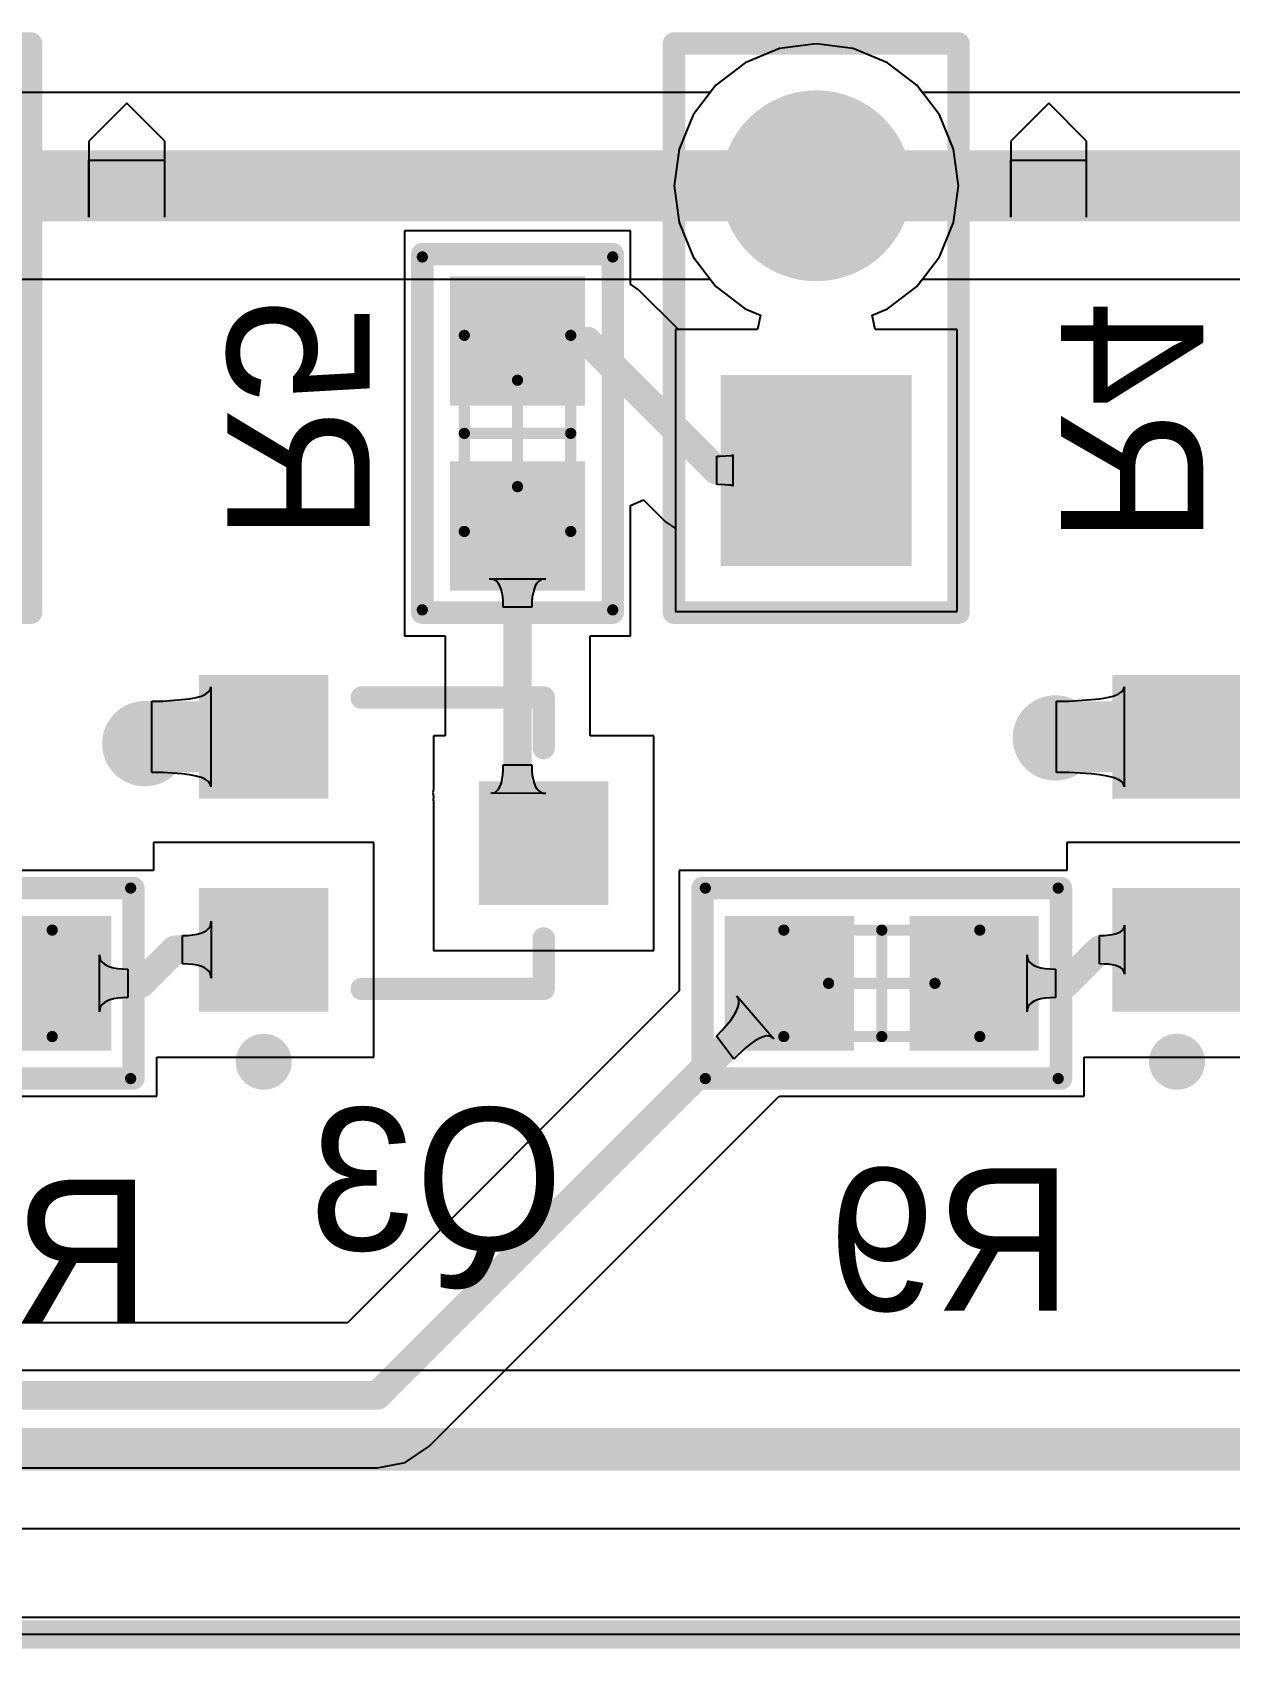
# Model space of a CAD drawing. Extents: x 8 to 204, y 9 to 177.
# Drawn here: x 164.22 to 174.91, y 17.65 to 32.08 of the extents above; entities that cross this region are included whole.
import ezdxf

# ---------------------------------------------------------------- set-up
doc = ezdxf.new("R2010")
doc.units = 0
doc.layers.get('0').update_dxf_attribs({"linetype": 'CONTINUOUS'})
for name, color, linetype in [('BOTTOMLAYER', 5, 'CONTINUOUS'), ('BOTTOMOVERLAY', 54, 'CONTINUOUS'), ('BOTTOMPASTE', 16, 'CONTINUOUS'), ('BOTTOMSOLDER', 6, 'CONTINUOUS'), ('MECHANICAL13', 56, 'CONTINUOUS'), ('MECHANICAL15', 56, 'CONTINUOUS'), ('MECHANICAL3', 76, 'CONTINUOUS'), ('MULTILAYER', 9, 'CONTINUOUS'), ('PADHOLELAYER', 156, 'CONTINUOUS'), ('TOPLAYER', 1, 'CONTINUOUS'), ('TOPSOLDER', 216, 'CONTINUOUS'), ('VIAHOLELAYER', 16, 'CONTINUOUS')]:
    doc.layers.add(name, color=color, linetype=linetype)

# ---------------------------------------------------------------- blocks, each defined once
blk = doc.blocks.new('0603___MONTAGEM_M_QUINA_03')
at = {"layer": 'BOTTOMLAYER'}
for points in [[(-1.3, 0.5), (-1.3, -0.5), (-0.35, 0.5), (-0.35, -0.5)], [(0.35, 0.5), (0.35, -0.5), (1.3, 0.5), (1.3, -0.5)]]:
    blk.add_solid(points, dxfattribs=at)
at = {"layer": 'BOTTOMOVERLAY', "const_width": 0.2}
for points in [[(-1.6, 0.85), (-1.6, -0.85)], [(1.6, 0.85), (-1.6, 0.85)], [(1.6, 0.85), (1.6, -0.85)], [(1.6, -0.85), (-1.6, -0.85)]]:
    blk.add_lwpolyline(points, dxfattribs=at)
at = {"layer": 'BOTTOMOVERLAY', "const_width": 0.1}
for points in [[(-1.65, 0.85, 1), (-1.55, 0.85, 1)], [(-1.65, 0.85, 1), (-1.55, 0.85, 1)], [(1.55, 0.85, 1), (1.65, 0.85, 1)], [(1.55, 0.85, 1), (1.65, 0.85, 1)], [(-1.65, -0.85, 1), (-1.55, -0.85, 1)], [(-1.65, -0.85, 1), (-1.55, -0.85, 1)], [(1.55, -0.85, 1), (1.65, -0.85, 1)], [(1.55, -0.85, 1), (1.65, -0.85, 1)]]:
    blk.add_lwpolyline(points, format="xyb", close=True, dxfattribs=at)
at = {"layer": 'BOTTOMPASTE'}
for points in [[(-1.3, 0.5), (-1.3, -0.5), (-0.35, 0.5), (-0.35, -0.5)], [(0.35, 0.5), (0.35, -0.5), (1.3, 0.5), (1.3, -0.5)]]:
    blk.add_solid(points, dxfattribs=at)
at = {"layer": 'BOTTOMSOLDER'}
for points in [[(-1.402, 0.602), (-1.402, -0.602), (-0.248, 0.602), (-0.248, -0.602)], [(0.248, 0.602), (0.248, -0.602), (1.402, 0.602), (1.402, -0.602)]]:
    blk.add_solid(points, dxfattribs=at)
at = {"layer": 'MECHANICAL13', "const_width": 0.1}
for points in [[(-0.875, 0.475), (-0.875, -0.475)], [(0.875, 0.475), (-0.875, 0.475)], [(0.875, 0.475), (0.875, -0.475)], [(0.875, -0.475), (-0.875, -0.475)]]:
    blk.add_lwpolyline(points, dxfattribs=at)
at = {"layer": 'MECHANICAL13', "const_width": 0.05}
for points in [[(-0.9, 0.475, 1), (-0.85, 0.475, 1)], [(-0.9, 0.475, 1), (-0.85, 0.475, 1)], [(0.85, 0.475, 1), (0.9, 0.475, 1)], [(0.85, 0.475, 1), (0.9, 0.475, 1)], [(-0.9, -0.475, 1), (-0.85, -0.475, 1)], [(-0.9, -0.475, 1), (-0.85, -0.475, 1)], [(0.85, -0.475, 1), (0.9, -0.475, 1)], [(0.85, -0.475, 1), (0.9, -0.475, 1)]]:
    blk.add_lwpolyline(points, format="xyb", close=True, dxfattribs=at)
at = {"layer": 'MECHANICAL15', "const_width": 0.1}
for points in [[(-1.575, 0.85), (-1.575, -0.85)], [(1.575, 0.85), (-1.575, 0.85)], [(1.575, 0.85), (1.575, -0.85)], [(0, 0.475), (0, -0.475)], [(0.475, 0), (-0.475, 0)], [(1.575, -0.85), (-1.575, -0.85)]]:
    blk.add_lwpolyline(points, dxfattribs=at)
at = {"layer": 'MECHANICAL15', "const_width": 0.05}
for points in [[(-1.6, 0.85, 1), (-1.55, 0.85, 1)], [(-1.6, 0.85, 1), (-1.55, 0.85, 1)], [(1.55, 0.85, 1), (1.6, 0.85, 1)], [(1.55, 0.85, 1), (1.6, 0.85, 1)], [(-0.025, 0.475, 1), (0.025, 0.475, 1)], [(-0.5, 0, 1), (-0.45, 0, 1)], [(0.45, 0, 1), (0.5, 0, 1)], [(-0.025, -0.475, 1), (0.025, -0.475, 1)], [(-1.6, -0.85, 1), (-1.55, -0.85, 1)], [(-1.6, -0.85, 1), (-1.55, -0.85, 1)], [(1.55, -0.85, 1), (1.6, -0.85, 1)], [(1.55, -0.85, 1), (1.6, -0.85, 1)]]:
    blk.add_lwpolyline(points, format="xyb", close=True, dxfattribs=at)
blk = doc.blocks.new('0603___MONTAGEM_M_QUINA_04')
at = {"layer": 'BOTTOMLAYER'}
for points in [[(-1.3, 0.5), (-1.3, -0.5), (-0.35, 0.5), (-0.35, -0.5)], [(0.35, 0.5), (0.35, -0.5), (1.3, 0.5), (1.3, -0.5)]]:
    blk.add_solid(points, dxfattribs=at)
at = {"layer": 'BOTTOMOVERLAY', "const_width": 0.2}
for points in [[(-1.6, 0.85), (-1.6, -0.85)], [(1.6, 0.85), (-1.6, 0.85)], [(1.6, 0.85), (1.6, -0.85)], [(1.6, -0.85), (-1.6, -0.85)]]:
    blk.add_lwpolyline(points, dxfattribs=at)
at = {"layer": 'BOTTOMOVERLAY', "const_width": 0.1}
for points in [[(-1.65, 0.85, 1), (-1.55, 0.85, 1)], [(-1.65, 0.85, 1), (-1.55, 0.85, 1)], [(1.55, 0.85, 1), (1.65, 0.85, 1)], [(1.55, 0.85, 1), (1.65, 0.85, 1)], [(-1.65, -0.85, 1), (-1.55, -0.85, 1)], [(-1.65, -0.85, 1), (-1.55, -0.85, 1)], [(1.55, -0.85, 1), (1.65, -0.85, 1)], [(1.55, -0.85, 1), (1.65, -0.85, 1)]]:
    blk.add_lwpolyline(points, format="xyb", close=True, dxfattribs=at)
at = {"layer": 'BOTTOMPASTE'}
for points in [[(-1.3, 0.5), (-1.3, -0.5), (-0.35, 0.5), (-0.35, -0.5)], [(0.35, 0.5), (0.35, -0.5), (1.3, 0.5), (1.3, -0.5)]]:
    blk.add_solid(points, dxfattribs=at)
at = {"layer": 'BOTTOMSOLDER'}
for points in [[(-1.402, 0.602), (-1.402, -0.602), (-0.248, 0.602), (-0.248, -0.602)], [(0.248, 0.602), (0.248, -0.602), (1.402, 0.602), (1.402, -0.602)]]:
    blk.add_solid(points, dxfattribs=at)
at = {"layer": 'MECHANICAL13', "const_width": 0.1}
for points in [[(-0.875, 0.475), (-0.875, -0.475)], [(0.875, 0.475), (-0.875, 0.475)], [(0.875, 0.475), (0.875, -0.475)], [(0.875, -0.475), (-0.875, -0.475)]]:
    blk.add_lwpolyline(points, dxfattribs=at)
at = {"layer": 'MECHANICAL13', "const_width": 0.05}
for points in [[(-0.9, 0.475, 1), (-0.85, 0.475, 1)], [(-0.9, 0.475, 1), (-0.85, 0.475, 1)], [(0.85, 0.475, 1), (0.9, 0.475, 1)], [(0.85, 0.475, 1), (0.9, 0.475, 1)], [(-0.9, -0.475, 1), (-0.85, -0.475, 1)], [(-0.9, -0.475, 1), (-0.85, -0.475, 1)], [(0.85, -0.475, 1), (0.9, -0.475, 1)], [(0.85, -0.475, 1), (0.9, -0.475, 1)]]:
    blk.add_lwpolyline(points, format="xyb", close=True, dxfattribs=at)
at = {"layer": 'MECHANICAL15', "const_width": 0.1}
for points in [[(-1.575, 0.85), (-1.575, -0.85)], [(1.575, 0.85), (-1.575, 0.85)], [(1.575, 0.85), (1.575, -0.85)], [(0, 0.475), (0, -0.475)], [(0.475, 0), (-0.475, 0)], [(1.575, -0.85), (-1.575, -0.85)]]:
    blk.add_lwpolyline(points, dxfattribs=at)
at = {"layer": 'MECHANICAL15', "const_width": 0.05}
for points in [[(-1.6, 0.85, 1), (-1.55, 0.85, 1)], [(-1.6, 0.85, 1), (-1.55, 0.85, 1)], [(1.55, 0.85, 1), (1.6, 0.85, 1)], [(1.55, 0.85, 1), (1.6, 0.85, 1)], [(-0.025, 0.475, 1), (0.025, 0.475, 1)], [(-0.5, 0, 1), (-0.45, 0, 1)], [(0.45, 0, 1), (0.5, 0, 1)], [(-0.025, -0.475, 1), (0.025, -0.475, 1)], [(-1.6, -0.85, 1), (-1.55, -0.85, 1)], [(-1.6, -0.85, 1), (-1.55, -0.85, 1)], [(1.55, -0.85, 1), (1.6, -0.85, 1)], [(1.55, -0.85, 1), (1.6, -0.85, 1)]]:
    blk.add_lwpolyline(points, format="xyb", close=True, dxfattribs=at)
blk = doc.blocks.new('0603___MONTAGEM_M_QUINA_08')
at = {"layer": 'BOTTOMLAYER'}
for points in [[(-1.3, 0.5), (-1.3, -0.5), (-0.35, 0.5), (-0.35, -0.5)], [(0.35, 0.5), (0.35, -0.5), (1.3, 0.5), (1.3, -0.5)]]:
    blk.add_solid(points, dxfattribs=at)
at = {"layer": 'BOTTOMOVERLAY', "const_width": 0.2}
for points in [[(-1.6, 0.85), (-1.6, -0.85)], [(-1.6, 0.85), (1.6, 0.85)], [(1.6, 0.85), (1.6, -0.85)], [(-1.6, -0.85), (1.6, -0.85)]]:
    blk.add_lwpolyline(points, dxfattribs=at)
at = {"layer": 'BOTTOMOVERLAY', "const_width": 0.1}
for points in [[(-1.65, 0.85, 1), (-1.55, 0.85, 1)], [(-1.65, 0.85, 1), (-1.55, 0.85, 1)], [(1.55, 0.85, 1), (1.65, 0.85, 1)], [(1.55, 0.85, 1), (1.65, 0.85, 1)], [(-1.65, -0.85, 1), (-1.55, -0.85, 1)], [(-1.65, -0.85, 1), (-1.55, -0.85, 1)], [(1.55, -0.85, 1), (1.65, -0.85, 1)], [(1.55, -0.85, 1), (1.65, -0.85, 1)]]:
    blk.add_lwpolyline(points, format="xyb", close=True, dxfattribs=at)
at = {"layer": 'BOTTOMPASTE'}
for points in [[(-1.3, 0.5), (-1.3, -0.5), (-0.35, 0.5), (-0.35, -0.5)], [(0.35, 0.5), (0.35, -0.5), (1.3, 0.5), (1.3, -0.5)]]:
    blk.add_solid(points, dxfattribs=at)
at = {"layer": 'BOTTOMSOLDER'}
for points in [[(-1.402, 0.602), (-1.402, -0.602), (-0.248, 0.602), (-0.248, -0.602)], [(0.248, 0.602), (0.248, -0.602), (1.402, 0.602), (1.402, -0.602)]]:
    blk.add_solid(points, dxfattribs=at)
at = {"layer": 'MECHANICAL13', "const_width": 0.1}
for points in [[(-0.875, 0.475), (-0.875, -0.475)], [(-0.875, 0.475), (0.875, 0.475)], [(0.875, 0.475), (0.875, -0.475)], [(-0.875, -0.475), (0.875, -0.475)]]:
    blk.add_lwpolyline(points, dxfattribs=at)
at = {"layer": 'MECHANICAL13', "const_width": 0.05}
for points in [[(-0.9, 0.475, 1), (-0.85, 0.475, 1)], [(-0.9, 0.475, 1), (-0.85, 0.475, 1)], [(0.85, 0.475, 1), (0.9, 0.475, 1)], [(0.85, 0.475, 1), (0.9, 0.475, 1)], [(-0.9, -0.475, 1), (-0.85, -0.475, 1)], [(-0.9, -0.475, 1), (-0.85, -0.475, 1)], [(0.85, -0.475, 1), (0.9, -0.475, 1)], [(0.85, -0.475, 1), (0.9, -0.475, 1)]]:
    blk.add_lwpolyline(points, format="xyb", close=True, dxfattribs=at)
at = {"layer": 'MECHANICAL15', "const_width": 0.1}
for points in [[(-1.575, 0.85), (-1.575, -0.85)], [(-1.575, 0.85), (1.575, 0.85)], [(1.575, 0.85), (1.575, -0.85)], [(0, 0.475), (0, -0.475)], [(-0.475, 0), (0.475, 0)], [(-1.575, -0.85), (1.575, -0.85)]]:
    blk.add_lwpolyline(points, dxfattribs=at)
at = {"layer": 'MECHANICAL15', "const_width": 0.05}
for points in [[(-1.6, 0.85, 1), (-1.55, 0.85, 1)], [(-1.6, 0.85, 1), (-1.55, 0.85, 1)], [(1.55, 0.85, 1), (1.6, 0.85, 1)], [(1.55, 0.85, 1), (1.6, 0.85, 1)], [(-0.025, 0.475, 1), (0.025, 0.475, 1)], [(-0.5, 0, 1), (-0.45, 0, 1)], [(0.45, 0, 1), (0.5, 0, 1)], [(-0.025, -0.475, 1), (0.025, -0.475, 1)], [(-1.6, -0.85, 1), (-1.55, -0.85, 1)], [(-1.6, -0.85, 1), (-1.55, -0.85, 1)], [(1.55, -0.85, 1), (1.6, -0.85, 1)], [(1.55, -0.85, 1), (1.6, -0.85, 1)]]:
    blk.add_lwpolyline(points, format="xyb", close=True, dxfattribs=at)
blk = doc.blocks.new('SOT_23B_B_192')
at = {"layer": 'BOTTOMLAYER'}
for points in [[(-1.4, 0.775), (-0.5, 0.775), (-1.4, 1.725), (-0.5, 1.725)], [(0.5, 0.775), (1.4, 0.775), (0.5, 1.725), (1.4, 1.725)], [(-0.45, -1.725), (0.45, -1.725), (-0.45, -0.775), (0.45, -0.775)]]:
    blk.add_solid(points, dxfattribs=at)
at = {"layer": 'BOTTOMOVERLAY'}
for points, const_width in [([(-1.825, 1.25, 1), (-2.075, 1.25, 1)], 0.25), ([(-2.138, 1.25, 1), (-2.013, 1.25, 1)], 0.125), ([(-1.887, 1.25, 1), (-1.763, 1.25, 1)], 0.125), ([(-1.35, 0.375, 1), (-1.25, 0.375, 1)], 0.1), ([(1.25, 0.375, 1), (1.35, 0.375, 1)], 0.1), ([(-1.35, -1.25, 1), (-1.25, -1.25, 1)], 0.1), ([(-1.35, -1.25, 1), (-1.25, -1.25, 1)], 0.1), ([(-0.9, -1.25, 1), (-0.8, -1.25, 1)], 0.1), ([(0.8, -1.25, 1), (0.9, -1.25, 1)], 0.1), ([(1.25, -1.25, 1), (1.35, -1.25, 1)], 0.1), ([(1.25, -1.25, 1), (1.35, -1.25, 1)], 0.1)]:
    blk.add_lwpolyline(points, format="xyb", close=True, dxfattribs=dict(at, const_width=const_width))
at = {"layer": 'BOTTOMOVERLAY', "const_width": 0.2}
for points in [[(-1.3, 0.375), (-1.3, -1.25)], [(1.3, 0.375), (1.3, -1.25)], [(-1.3, -1.25), (-0.85, -1.25)], [(0.85, -1.25), (1.3, -1.25)]]:
    blk.add_lwpolyline(points, dxfattribs=at)
at = {"layer": 'BOTTOMPASTE'}
for points in [[(-1.4, 0.775), (-0.5, 0.775), (-1.4, 1.725), (-0.5, 1.725)], [(0.5, 0.775), (1.4, 0.775), (0.5, 1.725), (1.4, 1.725)], [(-0.45, -1.725), (0.45, -1.725), (-0.45, -0.775), (0.45, -0.775)]]:
    blk.add_solid(points, dxfattribs=at)
at = {"layer": 'BOTTOMSOLDER'}
for points in [[(-1.502, 0.673), (-0.398, 0.673), (-1.502, 1.827), (-0.398, 1.827)], [(0.398, 0.673), (1.502, 0.673), (0.398, 1.827), (1.502, 1.827)], [(-0.552, -1.827), (0.552, -1.827), (-0.552, -0.673), (0.552, -0.673)]]:
    blk.add_solid(points, dxfattribs=at)
blk = doc.blocks.new('SOT_23B_B_193')
at = {"layer": 'BOTTOMLAYER'}
for points in [[(-1.4, 0.775), (-0.5, 0.775), (-1.4, 1.725), (-0.5, 1.725)], [(0.5, 0.775), (1.4, 0.775), (0.5, 1.725), (1.4, 1.725)], [(-0.45, -1.725), (0.45, -1.725), (-0.45, -0.775), (0.45, -0.775)]]:
    blk.add_solid(points, dxfattribs=at)
at = {"layer": 'BOTTOMOVERLAY'}
for points, const_width in [([(-1.825, 1.25, 1), (-2.075, 1.25, 1)], 0.25), ([(-2.138, 1.25, 1), (-2.013, 1.25, 1)], 0.125), ([(-1.887, 1.25, 1), (-1.763, 1.25, 1)], 0.125), ([(-1.35, 0.375, 1), (-1.25, 0.375, 1)], 0.1), ([(1.25, 0.375, 1), (1.35, 0.375, 1)], 0.1), ([(-1.35, -1.25, 1), (-1.25, -1.25, 1)], 0.1), ([(-1.35, -1.25, 1), (-1.25, -1.25, 1)], 0.1), ([(-0.9, -1.25, 1), (-0.8, -1.25, 1)], 0.1), ([(0.8, -1.25, 1), (0.9, -1.25, 1)], 0.1), ([(1.25, -1.25, 1), (1.35, -1.25, 1)], 0.1), ([(1.25, -1.25, 1), (1.35, -1.25, 1)], 0.1)]:
    blk.add_lwpolyline(points, format="xyb", close=True, dxfattribs=dict(at, const_width=const_width))
at = {"layer": 'BOTTOMOVERLAY', "const_width": 0.2}
for points in [[(-1.3, 0.375), (-1.3, -1.25)], [(1.3, 0.375), (1.3, -1.25)], [(-1.3, -1.25), (-0.85, -1.25)], [(0.85, -1.25), (1.3, -1.25)]]:
    blk.add_lwpolyline(points, dxfattribs=at)
at = {"layer": 'BOTTOMPASTE'}
for points in [[(-1.4, 0.775), (-0.5, 0.775), (-1.4, 1.725), (-0.5, 1.725)], [(0.5, 0.775), (1.4, 0.775), (0.5, 1.725), (1.4, 1.725)], [(-0.45, -1.725), (0.45, -1.725), (-0.45, -0.775), (0.45, -0.775)]]:
    blk.add_solid(points, dxfattribs=at)
at = {"layer": 'BOTTOMSOLDER'}
for points in [[(-1.502, 0.673), (-0.398, 0.673), (-1.502, 1.827), (-0.398, 1.827)], [(0.398, 0.673), (1.502, 0.673), (0.398, 1.827), (1.502, 1.827)], [(-0.552, -1.827), (0.552, -1.827), (-0.552, -0.673), (0.552, -0.673)]]:
    blk.add_solid(points, dxfattribs=at)
blk = doc.blocks.new('HDR1X2_B_208')
at = {"layer": 'BOTTOMLAYER', "const_width": 0.75}
blk.add_lwpolyline([(2.165, 0, 1), (2.915, 0, 1)], format="xyb", close=True, dxfattribs=at)
at = {"layer": 'BOTTOMLAYER'}
blk.add_solid([(-0.75, -0.75), (0.75, -0.75), (-0.75, 0.75), (0.75, 0.75)], dxfattribs=at)
at = {"layer": 'BOTTOMOVERLAY', "const_width": 0.2}
for points in [[(-1.27, 1.27), (-1.27, -1.27)], [(-1.27, 1.27), (3.81, 1.27)], [(3.81, 1.27), (3.81, -1.27)], [(-1.27, -1.27), (3.81, -1.27)]]:
    blk.add_lwpolyline(points, dxfattribs=at)
at = {"layer": 'BOTTOMOVERLAY', "const_width": 0.1}
for points in [[(-1.32, 1.27, 1), (-1.22, 1.27, 1)], [(-1.32, 1.27, 1), (-1.22, 1.27, 1)], [(3.76, 1.27, 1), (3.86, 1.27, 1)], [(3.76, 1.27, 1), (3.86, 1.27, 1)], [(-1.32, -1.27, 1), (-1.22, -1.27, 1)], [(-1.32, -1.27, 1), (-1.22, -1.27, 1)], [(3.76, -1.27, 1), (3.86, -1.27, 1)], [(3.76, -1.27, 1), (3.86, -1.27, 1)]]:
    blk.add_lwpolyline(points, format="xyb", close=True, dxfattribs=at)
at = {"layer": 'BOTTOMSOLDER', "const_width": 0.852}
blk.add_lwpolyline([(2.114, 0, 1), (2.966, 0, 1)], format="xyb", close=True, dxfattribs=at)
at = {"layer": 'BOTTOMSOLDER'}
blk.add_solid([(-0.852, -0.852), (0.852, -0.852), (-0.852, 0.852), (0.852, 0.852)], dxfattribs=at)
at = {"layer": 'MULTILAYER', "const_width": 0.75}
blk.add_lwpolyline([(2.165, 0, 1), (2.915, 0, 1)], format="xyb", close=True, dxfattribs=at)
at = {"layer": 'MULTILAYER'}
blk.add_solid([(-0.75, -0.75), (0.75, -0.75), (-0.75, 0.75), (0.75, 0.75)], dxfattribs=at)
at = {"layer": 'PADHOLELAYER', "const_width": 0.45}
for points in [[(-0.225, 0, 1), (0.225, 0, 1)], [(2.315, 0, 1), (2.765, 0, 1)]]:
    blk.add_lwpolyline(points, format="xyb", close=True, dxfattribs=at)
at = {"layer": 'TOPLAYER', "const_width": 0.75}
blk.add_lwpolyline([(2.165, 0, 1), (2.915, 0, 1)], format="xyb", close=True, dxfattribs=at)
at = {"layer": 'TOPLAYER'}
blk.add_solid([(-0.75, -0.75), (0.75, -0.75), (-0.75, 0.75), (0.75, 0.75)], dxfattribs=at)
at = {"layer": 'TOPSOLDER', "const_width": 0.852}
blk.add_lwpolyline([(2.114, 0, 1), (2.966, 0, 1)], format="xyb", close=True, dxfattribs=at)
at = {"layer": 'TOPSOLDER'}
blk.add_solid([(-0.852, -0.852), (0.852, -0.852), (-0.852, 0.852), (0.852, 0.852)], dxfattribs=at)
blk = doc.blocks.new('HDR1X2_B_209')
at = {"layer": 'BOTTOMLAYER', "const_width": 0.75}
blk.add_lwpolyline([(2.165, 0, 1), (2.915, 0, 1)], format="xyb", close=True, dxfattribs=at)
at = {"layer": 'BOTTOMLAYER'}
blk.add_solid([(-0.75, -0.75), (0.75, -0.75), (-0.75, 0.75), (0.75, 0.75)], dxfattribs=at)
at = {"layer": 'BOTTOMOVERLAY', "const_width": 0.2}
for points in [[(-1.27, 1.27), (-1.27, -1.27)], [(-1.27, 1.27), (3.81, 1.27)], [(3.81, 1.27), (3.81, -1.27)], [(-1.27, -1.27), (3.81, -1.27)]]:
    blk.add_lwpolyline(points, dxfattribs=at)
at = {"layer": 'BOTTOMOVERLAY', "const_width": 0.1}
for points in [[(-1.32, 1.27, 1), (-1.22, 1.27, 1)], [(-1.32, 1.27, 1), (-1.22, 1.27, 1)], [(3.76, 1.27, 1), (3.86, 1.27, 1)], [(3.76, 1.27, 1), (3.86, 1.27, 1)], [(-1.32, -1.27, 1), (-1.22, -1.27, 1)], [(-1.32, -1.27, 1), (-1.22, -1.27, 1)], [(3.76, -1.27, 1), (3.86, -1.27, 1)], [(3.76, -1.27, 1), (3.86, -1.27, 1)]]:
    blk.add_lwpolyline(points, format="xyb", close=True, dxfattribs=at)
at = {"layer": 'BOTTOMSOLDER', "const_width": 0.852}
blk.add_lwpolyline([(2.114, 0, 1), (2.966, 0, 1)], format="xyb", close=True, dxfattribs=at)
at = {"layer": 'BOTTOMSOLDER'}
blk.add_solid([(-0.852, -0.852), (0.852, -0.852), (-0.852, 0.852), (0.852, 0.852)], dxfattribs=at)
at = {"layer": 'MULTILAYER', "const_width": 0.75}
blk.add_lwpolyline([(2.165, 0, 1), (2.915, 0, 1)], format="xyb", close=True, dxfattribs=at)
at = {"layer": 'MULTILAYER'}
blk.add_solid([(-0.75, -0.75), (0.75, -0.75), (-0.75, 0.75), (0.75, 0.75)], dxfattribs=at)
at = {"layer": 'PADHOLELAYER', "const_width": 0.45}
for points in [[(-0.225, 0, 1), (0.225, 0, 1)], [(2.315, 0, 1), (2.765, 0, 1)]]:
    blk.add_lwpolyline(points, format="xyb", close=True, dxfattribs=at)
at = {"layer": 'TOPLAYER', "const_width": 0.75}
blk.add_lwpolyline([(2.165, 0, 1), (2.915, 0, 1)], format="xyb", close=True, dxfattribs=at)
at = {"layer": 'TOPLAYER'}
blk.add_solid([(-0.75, -0.75), (0.75, -0.75), (-0.75, 0.75), (0.75, 0.75)], dxfattribs=at)
at = {"layer": 'TOPSOLDER', "const_width": 0.852}
blk.add_lwpolyline([(2.114, 0, 1), (2.966, 0, 1)], format="xyb", close=True, dxfattribs=at)
at = {"layer": 'TOPSOLDER'}
blk.add_solid([(-0.852, -0.852), (0.852, -0.852), (-0.852, 0.852), (0.852, 0.852)], dxfattribs=at)

msp = doc.modelspace()

# ---------------------------------------------------------------- linework, layer by layer
at = {"layer": 'BOTTOMLAYER'}
for p, q in [((170.893, 31.934), (170.587, 31.807)), ((171.221, 31.977), (170.893, 31.934)), ((171.55, 31.934), (171.221, 31.977)), ((171.856, 31.807), (171.55, 31.934)), ((170.587, 31.807), (170.324, 31.606)), ((172.119, 31.606), (171.856, 31.807)), ((170.324, 31.606), (170.123, 31.343)), ((172.32, 31.343), (172.119, 31.606)), ((170.123, 31.343), (169.996, 31.037)), ((172.447, 31.037), (172.32, 31.343)), ((169.996, 31.037), (169.953, 30.709)), ((172.49, 30.709), (172.447, 31.037)), ((169.953, 30.709), (169.996, 30.38)), ((172.447, 30.38), (172.49, 30.709)), ((169.562, 30.307), (167.546, 30.307)), ((167.546, 30.307), (167.546, 28.341)), ((169.562, 29.83), (169.562, 30.307)), ((169.996, 30.38), (170.123, 30.074)), ((172.32, 30.074), (172.447, 30.38)), ((170.123, 30.074), (170.324, 29.811)), ((172.119, 29.811), (172.32, 30.074)), ((169.635, 29.781), (169.562, 29.83)), ((169.99, 29.427), (169.635, 29.781)), ((170.324, 29.811), (170.587, 29.61)), ((171.856, 29.61), (172.119, 29.811)), ((170.587, 29.61), (170.723, 29.554)), ((171.72, 29.554), (171.856, 29.61)), ((170.723, 29.554), (170.697, 29.427)), ((171.746, 29.427), (171.72, 29.554)), ((170.697, 29.427), (169.99, 29.427)), ((172.479, 29.427), (171.746, 29.427)), ((172.479, 26.911), (172.479, 29.427)), ((167.546, 28.341), (167.546, 26.691)), ((170.332, 28.042), (170.332, 28.296)), ((170.332, 28.296), (170.36, 28.296)), ((170.36, 28.296), (170.464, 28.303)), ((170.464, 28.303), (170.472, 28.305)), ((170.472, 28.305), (170.476, 28.308)), ((170.476, 28.308), (170.477, 28.311)), ((170.477, 28.311), (170.477, 28.027)), ((170.406, 28.04), (170.332, 28.042)), ((170.441, 28.038), (170.406, 28.04)), ((170.454, 28.036), (170.441, 28.038)), ((170.464, 28.034), (170.454, 28.036)), ((170.472, 28.032), (170.464, 28.034)), ((170.476, 28.029), (170.472, 28.032)), ((170.477, 28.027), (170.476, 28.029)), ((169.562, 27.857), (169.68, 27.906)), ((169.562, 26.691), (169.562, 27.857)), ((169.68, 27.906), (169.875, 27.711)), ((169.875, 27.711), (169.963, 27.651)), ((169.963, 27.651), (169.963, 26.911)), ((168.325, 27.199), (168.3, 27.202)), ((168.3, 27.202), (168.808, 27.202)), ((168.346, 27.191), (168.325, 27.199)), ((168.365, 27.179), (168.346, 27.191)), ((168.382, 27.161), (168.365, 27.179)), ((168.396, 27.138), (168.382, 27.161)), ((168.407, 27.11), (168.396, 27.138)), ((168.713, 27.138), (168.702, 27.11)), ((168.727, 27.161), (168.713, 27.138)), ((168.744, 27.179), (168.727, 27.161)), ((168.763, 27.191), (168.744, 27.179)), ((168.784, 27.199), (168.763, 27.191)), ((168.808, 27.202), (168.784, 27.199)), ((168.416, 27.077), (168.407, 27.11)), ((168.422, 27.039), (168.416, 27.077)), ((168.426, 26.996), (168.422, 27.039)), ((168.427, 26.948), (168.426, 26.996)), ((168.683, 26.996), (168.681, 26.948)), ((168.686, 27.039), (168.683, 26.996)), ((168.693, 27.077), (168.686, 27.039)), ((168.702, 27.11), (168.693, 27.077)), ((168.681, 26.948), (168.427, 26.948)), ((169.963, 26.911), (172.479, 26.911)), ((167.546, 26.691), (167.907, 26.691)), ((167.907, 26.691), (167.907, 25.799)), ((169.202, 25.799), (169.202, 26.691)), ((169.202, 26.691), (169.562, 26.691)), ((165.388, 26.11), (165.626, 26.129)), ((165.626, 26.129), (165.684, 26.141)), ((165.684, 26.141), (165.732, 26.155)), ((165.732, 26.155), (165.769, 26.172)), ((165.769, 26.172), (165.795, 26.192)), ((165.795, 26.192), (165.811, 26.214)), ((165.811, 26.214), (165.816, 26.238)), ((165.816, 26.238), (165.816, 25.344)), ((173.48, 26.11), (173.752, 26.129)), ((173.752, 26.129), (173.819, 26.141)), ((173.819, 26.141), (173.873, 26.155)), ((173.873, 26.155), (173.915, 26.172)), ((173.915, 26.172), (173.946, 26.192)), ((173.946, 26.192), (173.964, 26.214)), ((173.964, 26.214), (173.97, 26.238)), ((173.97, 26.238), (173.97, 25.344)), ((165.288, 26.109), (165.388, 26.11)), ((165.288, 25.474), (165.288, 26.109)), ((173.365, 26.109), (173.48, 26.11)), ((173.365, 25.474), (173.365, 26.109)), ((167.907, 25.799), (167.805, 25.799)), ((167.805, 25.799), (167.805, 25.325)), ((169.771, 25.799), (169.202, 25.799)), ((169.771, 23.883), (169.771, 25.799)), ((168.426, 25.494), (168.427, 25.542)), ((168.427, 25.542), (168.681, 25.542)), ((168.681, 25.542), (168.683, 25.493)), ((165.388, 25.472), (165.288, 25.474)), ((165.558, 25.462), (165.388, 25.472)), ((165.626, 25.453), (165.558, 25.462)), ((165.684, 25.441), (165.626, 25.453)), ((165.732, 25.427), (165.684, 25.441)), ((165.769, 25.41), (165.732, 25.427)), ((165.795, 25.391), (165.769, 25.41)), ((165.811, 25.369), (165.795, 25.391)), ((168.41, 25.38), (168.417, 25.413)), ((168.417, 25.413), (168.423, 25.451)), ((168.423, 25.451), (168.426, 25.494)), ((168.683, 25.493), (168.686, 25.45)), ((168.686, 25.45), (168.693, 25.411)), ((168.693, 25.411), (168.702, 25.378)), ((173.48, 25.472), (173.365, 25.474)), ((173.674, 25.462), (173.48, 25.472)), ((173.752, 25.453), (173.674, 25.462)), ((173.819, 25.441), (173.752, 25.453)), ((173.873, 25.427), (173.819, 25.441)), ((173.915, 25.41), (173.873, 25.427)), ((173.946, 25.391), (173.915, 25.41)), ((173.964, 25.369), (173.946, 25.391)), ((165.816, 25.344), (165.811, 25.369)), ((167.805, 25.325), (167.799, 25.291)), ((167.799, 25.291), (167.805, 25.259)), ((167.805, 25.259), (167.802, 25.226)), ((168.316, 25.288), (168.338, 25.291)), ((168.808, 25.285), (168.316, 25.288)), ((168.338, 25.291), (168.356, 25.298)), ((168.356, 25.298), (168.373, 25.311)), ((168.373, 25.311), (168.387, 25.329)), ((168.387, 25.329), (168.4, 25.352)), ((168.4, 25.352), (168.41, 25.38)), ((168.702, 25.378), (168.713, 25.35)), ((168.713, 25.35), (168.727, 25.327)), ((168.727, 25.327), (168.744, 25.309)), ((168.744, 25.309), (168.763, 25.296)), ((168.763, 25.296), (168.784, 25.288)), ((168.784, 25.288), (168.808, 25.285)), ((173.97, 25.344), (173.964, 25.369)), ((167.802, 25.226), (167.805, 25.216)), ((167.805, 25.216), (167.805, 23.883)), ((167.271, 24.849), (165.305, 24.849)), ((165.305, 24.849), (165.305, 24.599)), ((167.271, 22.933), (167.271, 24.849)), ((175.425, 24.849), (173.459, 24.849)), ((173.459, 24.849), (173.459, 24.599)), ((165.305, 24.599), (161.717, 24.599)), ((173.459, 24.599), (169.998, 24.599)), ((169.998, 24.599), (169.998, 23.524)), ((165.796, 24.08), (165.809, 24.099)), ((165.809, 24.099), (165.817, 24.121)), ((165.817, 24.121), (165.819, 24.145)), ((165.819, 24.145), (165.819, 23.637)), ((173.964, 24.077), (173.971, 24.092)), ((173.971, 24.092), (173.973, 24.11)), ((173.973, 24.11), (173.973, 23.673)), ((165.562, 24.018), (165.611, 24.019)), ((165.562, 23.764), (165.562, 24.018)), ((165.611, 24.019), (165.655, 24.023)), ((165.655, 24.023), (165.694, 24.03)), ((165.694, 24.03), (165.727, 24.039)), ((165.727, 24.039), (165.755, 24.05)), ((165.755, 24.05), (165.778, 24.064)), ((165.778, 24.064), (165.796, 24.08)), ((173.751, 24.018), (173.793, 24.019)), ((173.751, 23.764), (173.751, 24.018)), ((173.793, 24.019), (173.864, 24.026)), ((173.864, 24.026), (173.893, 24.033)), ((173.893, 24.033), (173.917, 24.041)), ((173.917, 24.041), (173.937, 24.051)), ((173.937, 24.051), (173.953, 24.063)), ((173.953, 24.063), (173.964, 24.077)), ((164.822, 23.337), (164.822, 23.845)), ((164.822, 23.845), (164.825, 23.821)), ((164.825, 23.821), (164.832, 23.799)), ((167.805, 23.883), (169.771, 23.883)), ((173.103, 23.337), (173.103, 23.845)), ((173.103, 23.845), (173.105, 23.821)), ((173.105, 23.821), (173.113, 23.799)), ((164.832, 23.799), (164.845, 23.78)), ((164.845, 23.78), (164.863, 23.764)), ((164.863, 23.764), (164.886, 23.75)), ((164.886, 23.75), (164.914, 23.739)), ((164.914, 23.739), (164.947, 23.73)), ((164.947, 23.73), (164.985, 23.723)), ((164.985, 23.723), (165.028, 23.719)), ((165.028, 23.719), (165.076, 23.718)), ((165.076, 23.718), (165.076, 23.464)), ((165.611, 23.763), (165.562, 23.764)), ((165.655, 23.759), (165.611, 23.763)), ((165.694, 23.753), (165.655, 23.759)), ((165.727, 23.744), (165.694, 23.753)), ((165.755, 23.732), (165.727, 23.744)), ((165.778, 23.718), (165.755, 23.732)), ((165.796, 23.702), (165.778, 23.718)), ((165.809, 23.683), (165.796, 23.702)), ((165.817, 23.661), (165.809, 23.683)), ((165.819, 23.637), (165.817, 23.661)), ((173.113, 23.799), (173.125, 23.78)), ((173.125, 23.78), (173.143, 23.764)), ((173.143, 23.764), (173.166, 23.75)), ((173.166, 23.75), (173.194, 23.739)), ((173.194, 23.739), (173.227, 23.73)), ((173.227, 23.73), (173.265, 23.723)), ((173.265, 23.723), (173.308, 23.719)), ((173.308, 23.719), (173.357, 23.718)), ((173.357, 23.718), (173.357, 23.464)), ((173.793, 23.763), (173.751, 23.764)), ((173.831, 23.761), (173.793, 23.763)), ((173.864, 23.756), (173.831, 23.761)), ((173.893, 23.75), (173.864, 23.756)), ((173.917, 23.741), (173.893, 23.75)), ((173.937, 23.731), (173.917, 23.741)), ((173.953, 23.719), (173.937, 23.731)), ((173.964, 23.706), (173.953, 23.719)), ((173.971, 23.69), (173.964, 23.706)), ((173.973, 23.673), (173.971, 23.69)), ((169.997, 23.524), (167.035, 20.561)), ((169.998, 23.524), (169.997, 23.524)), ((164.832, 23.383), (164.825, 23.361)), ((164.845, 23.402), (164.832, 23.383)), ((164.863, 23.418), (164.845, 23.402)), ((164.886, 23.432), (164.863, 23.418)), ((164.914, 23.444), (164.886, 23.432)), ((164.947, 23.453), (164.914, 23.444)), ((164.985, 23.459), (164.947, 23.453)), ((165.028, 23.463), (164.985, 23.459)), ((165.076, 23.464), (165.028, 23.463)), ((170.507, 23.341), (170.522, 23.376)), ((170.525, 23.458), (170.512, 23.478)), ((170.512, 23.478), (170.843, 23.097)), ((170.522, 23.376), (170.53, 23.406)), ((170.531, 23.434), (170.525, 23.458)), ((170.53, 23.406), (170.531, 23.434)), ((173.113, 23.383), (173.105, 23.361)), ((173.125, 23.402), (173.113, 23.383)), ((173.143, 23.418), (173.125, 23.402)), ((173.166, 23.432), (173.143, 23.418)), ((173.194, 23.444), (173.166, 23.432)), ((173.227, 23.453), (173.194, 23.444)), ((173.265, 23.459), (173.227, 23.453)), ((173.308, 23.463), (173.265, 23.459)), ((173.357, 23.464), (173.308, 23.463)), ((164.825, 23.361), (164.822, 23.337)), ((170.379, 23.17), (170.457, 23.263)), ((170.457, 23.263), (170.485, 23.304)), ((170.485, 23.304), (170.507, 23.341)), ((173.105, 23.361), (173.103, 23.337)), ((170.329, 23.119), (170.379, 23.17)), ((170.484, 22.915), (170.329, 23.119)), ((170.712, 23.099), (170.674, 23.077)), ((170.746, 23.113), (170.712, 23.099)), ((170.776, 23.121), (170.746, 23.113)), ((170.802, 23.12), (170.776, 23.121)), ((170.824, 23.112), (170.802, 23.12)), ((170.843, 23.097), (170.824, 23.112)), ((170.587, 23.011), (170.484, 22.915)), ((170.632, 23.047), (170.587, 23.011)), ((170.674, 23.077), (170.632, 23.047)), ((165.333, 22.583), (165.333, 22.933)), ((165.333, 22.933), (167.271, 22.933)), ((173.614, 22.583), (173.614, 22.933)), ((173.614, 22.933), (175.425, 22.933)), ((162.617, 22.583), (165.333, 22.583)), ((167.761, 19.456), (170.887, 22.582)), ((170.887, 22.582), (170.892, 22.582)), ((170.892, 22.582), (170.897, 22.583)), ((170.897, 22.583), (173.614, 22.583)), ((167.035, 20.561), (160.752, 20.561)), ((167.551, 19.315), (167.761, 19.456)), ((33.985, 19.266), (167.303, 19.266)), ((167.303, 19.266), (167.551, 19.315)), ((190.119, 17.78), (14.605, 17.78))]:
    msp.add_line(p, q, dxfattribs=at)
for points, const_width in [([(168.554, 29.324), (169.177, 29.324)], 0.254), ([(169.177, 29.324), (170.332, 28.169)], 0.254), ([(170.332, 28.169), (171.221, 28.169)], 0.254), ([(168.554, 25.075), (168.554, 27.674)], 0.254), ([(165.227, 25.73), (165.288, 25.791)], 0.635), ([(165.288, 25.791), (166.288, 25.791)], 0.635), ([(173.355, 25.781), (173.365, 25.791)], 0.635), ([(173.365, 25.791), (174.442, 25.791)], 0.635), ([(168.554, 25.075), (168.788, 24.841)], 0.254), ([(165.196, 23.591), (165.496, 23.891)], 0.254), ([(165.496, 23.891), (166.288, 23.891)], 0.254), ([(173.451, 23.591), (173.751, 23.891)], 0.254), ([(173.751, 23.891), (174.442, 23.891)], 0.254), ([(164.35, 23.591), (165.196, 23.591)], 0.254), ([(167.303, 19.914), (170.981, 23.591)], 0.254), ([(172.631, 23.591), (173.451, 23.591)], 0.254), ([(33.985, 19.914), (167.303, 19.914)], 0.254)]:
    msp.add_lwpolyline(points, dxfattribs=dict(at, const_width=const_width))
for points, const_width in [([(168.491, 29.324, 1), (168.618, 29.324, 1)], 0.127), ([(169.114, 29.324, 1), (169.241, 29.324, 1)], 0.127), ([(169.114, 29.324, 1), (169.241, 29.324, 1)], 0.127), ([(170.269, 28.169, 1), (170.396, 28.169, 1)], 0.127), ([(170.269, 28.169, 1), (170.396, 28.169, 1)], 0.127), ([(171.158, 28.169, 1), (171.285, 28.169, 1)], 0.127), ([(168.491, 27.674, 1), (168.618, 27.674, 1)], 0.127), ([(165.036, 25.73, 1), (165.417, 25.73, 1)], 0.381), ([(173.165, 25.781, 1), (173.546, 25.781, 1)], 0.381), ([(165.068, 25.73, 1), (165.386, 25.73, 1)], 0.318), ([(165.129, 25.791, 1), (165.447, 25.791, 1)], 0.318), ([(165.129, 25.791, 1), (165.447, 25.791, 1)], 0.318), ([(166.13, 25.791, 1), (166.447, 25.791, 1)], 0.318), ([(173.196, 25.781, 1), (173.514, 25.781, 1)], 0.318), ([(173.206, 25.791, 1), (173.524, 25.791, 1)], 0.318), ([(173.206, 25.791, 1), (173.524, 25.791, 1)], 0.318), ([(174.283, 25.791, 1), (174.601, 25.791, 1)], 0.318), ([(168.491, 25.075, 1), (168.618, 25.075, 1)], 0.127), ([(168.491, 25.075, 1), (168.618, 25.075, 1)], 0.127), ([(168.725, 24.841, 1), (168.852, 24.841, 1)], 0.127), ([(165.433, 23.891, 1), (165.56, 23.891, 1)], 0.127), ([(165.433, 23.891, 1), (165.56, 23.891, 1)], 0.127), ([(166.225, 23.891, 1), (166.352, 23.891, 1)], 0.127), ([(173.688, 23.891, 1), (173.815, 23.891, 1)], 0.127), ([(173.688, 23.891, 1), (173.815, 23.891, 1)], 0.127), ([(174.378, 23.891, 1), (174.505, 23.891, 1)], 0.127), ([(164.287, 23.591, 1), (164.414, 23.591, 1)], 0.127), ([(165.133, 23.591, 1), (165.26, 23.591, 1)], 0.127), ([(165.133, 23.591, 1), (165.26, 23.591, 1)], 0.127), ([(170.917, 23.591, 1), (171.044, 23.591, 1)], 0.127), ([(172.567, 23.591, 1), (172.694, 23.591, 1)], 0.127), ([(173.388, 23.591, 1), (173.515, 23.591, 1)], 0.127), ([(173.388, 23.591, 1), (173.515, 23.591, 1)], 0.127), ([(167.24, 19.914, 1), (167.367, 19.914, 1)], 0.127), ([(167.24, 19.914, 1), (167.367, 19.914, 1)], 0.127)]:
    msp.add_lwpolyline(points, format="xyb", close=True, dxfattribs=dict(at, const_width=const_width))
at = {"layer": 'BOTTOMOVERLAY'}
for p, q in [((165.066, 31.445), (164.728, 31.106)), ((165.405, 31.106), (165.066, 31.445)), ((173.296, 31.445), (172.957, 31.106)), ((173.634, 31.106), (173.296, 31.445)), ((164.728, 31.106), (164.728, 30.429)), ((165.405, 30.429), (165.405, 31.106)), ((172.957, 31.106), (172.957, 30.429)), ((173.634, 30.429), (173.634, 31.106)), ((164.728, 30.429), (164.728, 30.937)), ((164.728, 30.937), (165.405, 30.937)), ((172.957, 30.429), (172.957, 30.937)), ((172.957, 30.937), (173.634, 30.937))]:
    msp.add_line(p, q, dxfattribs=at)
at = {"layer": 'MECHANICAL3', "const_width": 0.254}
msp.add_lwpolyline([(14.605, 17.78), (190.5, 17.78)], dxfattribs=at)
at = {"layer": 'MULTILAYER', "const_width": 0.381}
for points in [[(165.036, 25.73, 1), (165.417, 25.73, 1)], [(173.165, 25.781, 1), (173.546, 25.781, 1)]]:
    msp.add_lwpolyline(points, format="xyb", close=True, dxfattribs=at)
at = {"layer": 'TOPLAYER'}
for p, q in [((170.893, 31.934), (170.587, 31.807)), ((171.221, 31.977), (170.893, 31.934)), ((171.55, 31.934), (171.221, 31.977)), ((171.856, 31.807), (171.55, 31.934)), ((170.587, 31.807), (170.324, 31.606)), ((172.119, 31.606), (171.856, 31.807)), ((170.324, 31.606), (170.275, 31.541)), ((172.168, 31.541), (172.119, 31.606)), ((170.275, 31.541), (163.888, 31.541)), ((177.945, 31.541), (172.168, 31.541)), ((163.888, 29.876), (170.275, 29.876)), ((170.275, 29.876), (170.324, 29.811)), ((172.119, 29.811), (172.168, 29.876)), ((172.168, 29.876), (177.945, 29.876)), ((170.324, 29.811), (170.587, 29.61)), ((171.856, 29.61), (172.119, 29.811)), ((170.587, 29.61), (170.723, 29.554)), ((171.72, 29.554), (171.856, 29.61)), ((170.723, 29.554), (170.697, 29.427)), ((171.746, 29.427), (171.72, 29.554)), ((170.697, 29.427), (169.963, 29.427)), ((169.963, 29.427), (169.963, 26.911)), ((172.479, 29.427), (171.746, 29.427)), ((172.479, 26.911), (172.479, 29.427)), ((169.963, 26.911), (172.479, 26.911)), ((176.873, 20.136), (89.954, 20.136)), ((89.662, 18.726), (177.165, 18.726)), ((190.475, 17.932), (14.808, 17.932))]:
    msp.add_line(p, q, dxfattribs=at)
for points, const_width in [([(162.941, 30.709), (171.221, 30.709)], 0.635), ([(171.221, 30.709), (178.892, 30.709)], 0.635), ([(89.662, 19.431), (177.165, 19.431)], 0.381)]:
    msp.add_lwpolyline(points, dxfattribs=dict(at, const_width=const_width))
for points, const_width in [([(171.063, 30.709, 1), (171.38, 30.709, 1)], 0.318), ([(171.063, 30.709, 1), (171.38, 30.709, 1)], 0.318), ([(165.036, 25.73, 1), (165.417, 25.73, 1)], 0.381), ([(173.165, 25.781, 1), (173.546, 25.781, 1)], 0.381)]:
    msp.add_lwpolyline(points, format="xyb", close=True, dxfattribs=dict(at, const_width=const_width))
at = {"layer": 'VIAHOLELAYER', "const_width": 0.191}
for points in [[(173.26, 25.781, 1), (173.45, 25.781, 1)], [(165.132, 25.73, 1), (165.322, 25.73, 1)]]:
    msp.add_lwpolyline(points, format="xyb", close=True, dxfattribs=at)

# ---------------------------------------------------------------- block references
for name, p, rotation in [('HDR1X2_B_208', (162.941, 28.169), 90), ('HDR1X2_B_209', (171.221, 28.169), 90), ('0603___MONTAGEM_M_QUINA_08', (168.554, 28.499), 90), ('SOT_23B_B_192', (167.538, 24.841), 90), ('SOT_23B_B_193', (175.692, 24.841), 90), ('0603___MONTAGEM_M_QUINA_03', (163.525, 23.591), 180), ('0603___MONTAGEM_M_QUINA_04', (171.806, 23.591), 180)]:
    msp.add_blockref(name, p, dxfattribs=dict(rotation=rotation))

# ---------------------------------------------------------------- texts
at = {"layer": 'BOTTOMOVERLAY', "text_generation_flag": 2}
for s, p in [('R5', (165.964, 27.534)), ('R4', (173.406, 27.508))]:
    msp.add_text(s, height=1.27, rotation=270, dxfattribs=at).set_placement(p)
for s, p in [('Q3', (168.961, 21.209)), ('R9', (173.507, 20.67)), ('R10', (165.278, 20.569))]:
    msp.add_text(s, height=1.27, dxfattribs=at).set_placement(p)

doc.saveas('drawing.dxf')
